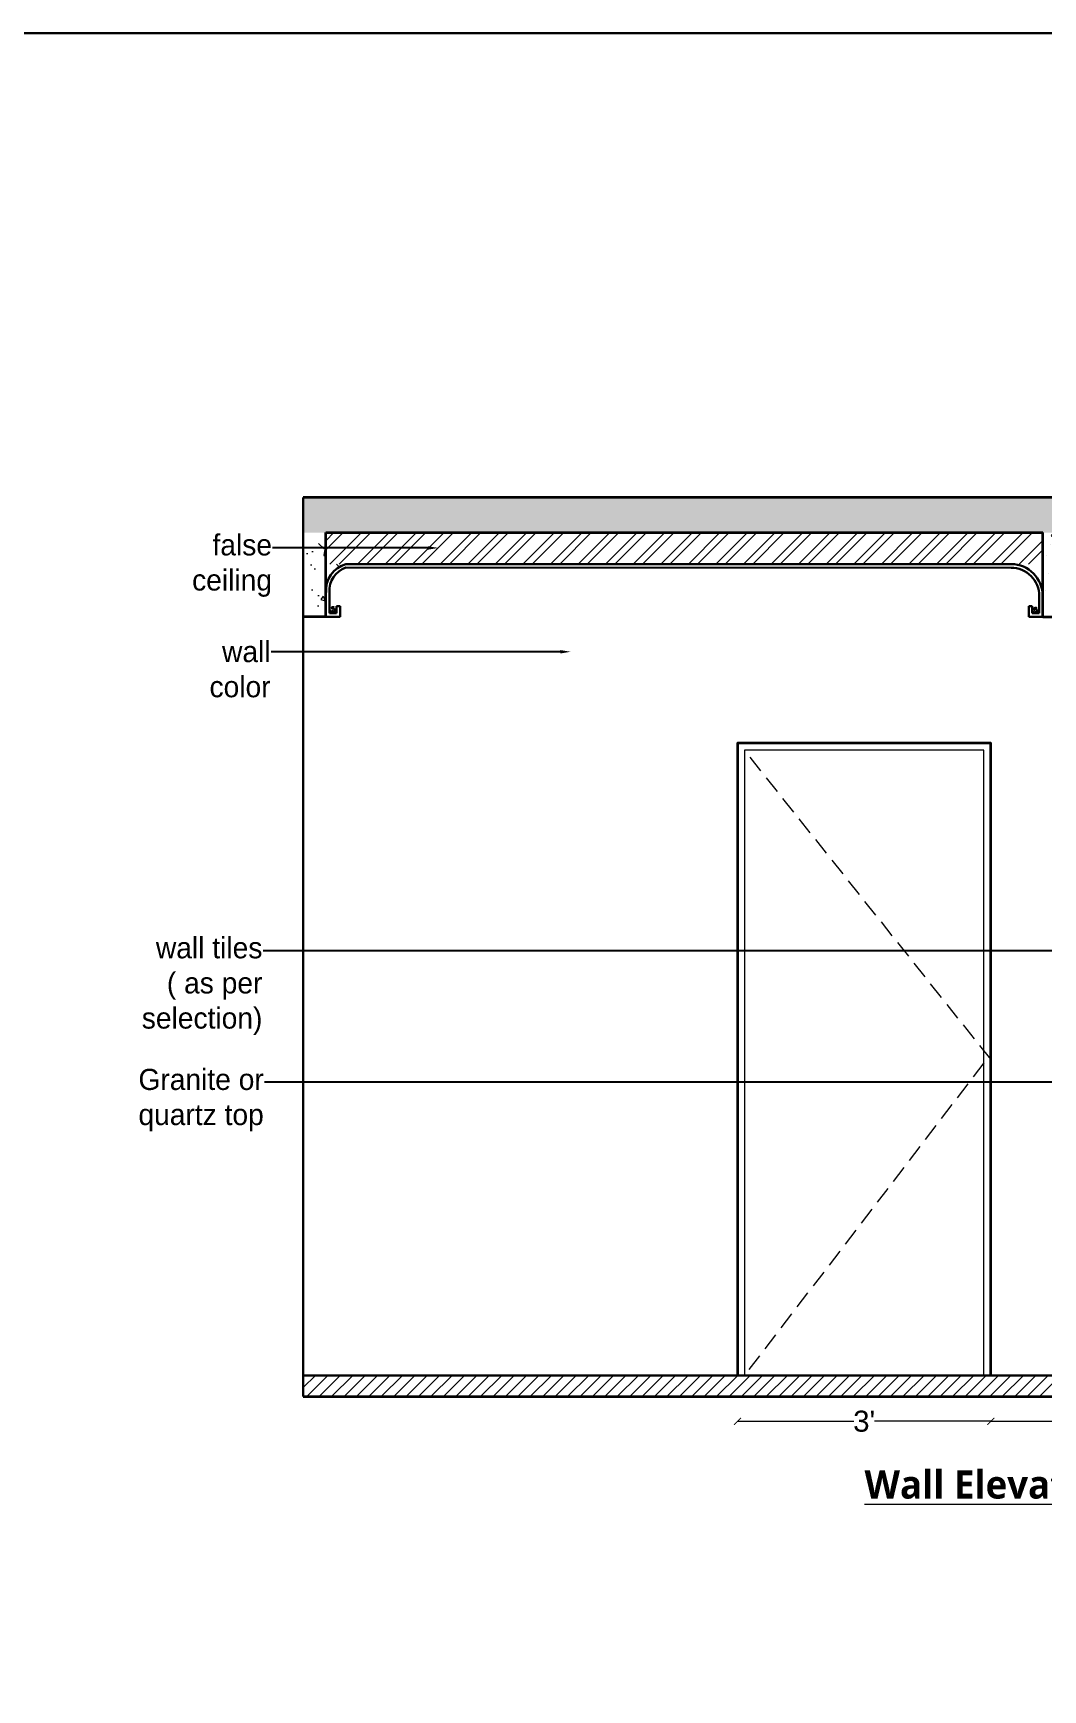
# Model space of a CAD drawing. Header units: inches. Extents: x 3324238 to 135265466, y -1036581 to 20094598.
# Drawn here: x 3354882.6 to 3355026.3, y -519203.4 to -518967.5 of the extents above; entities that cross this region are included whole.
import ezdxf
from ezdxf import colors
from ezdxf.entities.mleader import LeaderData, LeaderLine
from ezdxf.math import Vec2, Vec3

# ---------------------------------------------------------------- set-up
doc = ezdxf.new("R2010")
doc.units = ezdxf.units.IN
doc.header["$MEASUREMENT"] = 0
doc.header["$PDMODE"] = 3
doc.linetypes.add('00 . GROUND FLOOR$0$DASHED', pattern=[0.75, 0.5, -0.25])
for name, color, linetype, lineweight in [('dim05', 1, 'Continuous', 13), ('Flooring', 253, 'Continuous', 30), ('FURNITURE', 32, 'Continuous', 13), ('FURNITURE-1', 251, 'Continuous', 5), ('Labelling', 1, 'Continuous', 25), ('wall', 7, 'Continuous', 30)]:
    doc.layers.add(name, color=color, linetype=linetype, lineweight=lineweight)
doc.layers.add('FALCE CEILING', color=7, linetype='Continuous', lineweight=30, true_color=0xd1009d)
doc.layers.add('hatch', color=253, linetype='Continuous', lineweight=0, transparency=0.4)
doc.layers.add('str coll', color=6, linetype='Continuous')
doc.styles.get("Standard").update_dxf_attribs({"font": 'GOTHIC.TTF'})
doc.styles.add('The Thakors 3 inches', font='arial.ttf', dxfattribs={"height": 3})
doc.dimstyles.new('The Thakors 3 inches', dxfattribs={"dimtxt": 3, "dimasz": 1, "dimexe": 0.17999267578125, "dimexo": 0.0625, "dimgap": 0.089996337890625, "dimtad": 0, "dimzin": 0, "dimdsep": 46, "dimlunit": 4, "dimtxsty": 'The Thakors 3 inches', "dimblk": 'ARCHTICK', "dimcen": 0.089996337890625, "dimclrd": 5, "dimclre": 5, "dimclrt": 1, "dimadec": 0, "dimazin": 0, "dimtfac": 0.79998779296875, "dimtofl": 0, "dimtmove": 1, "dimatfit": 3, "dimfxl": 1, "dimtolj": 1, "dimtzin": 0, "dimlwd": 5, "dimlwe": 13, "dimarcsym": 0})
pattern_1 = [(320, (2912.864094374701, 226.9863982740208), (-0.6275213498259522, -7.172601826007535), [0.75, -8.25]), (265, (2912.864094374701, 226.9863982740208), (7.521921337000118, 1.387513336129999), [0.6, -6.6]), (10.45144445999999, (2912.811800934701, 226.3886814640207), (6.894399909686293, -5.78508846727112), [0.63740192, -7.01142112]), (316.1842, (2914.864094374701, 226.9863982740208), (-1.655192807930767, -10.67241330671572), [1.125, -12.375]), (6.635635489999989, (2914.726161304701, 226.0970308240207), (9.741186007745503, -9.346619456742285), [0.95610342, -10.5171376]), (261.18416399, (2914.864094374701, 226.9863982740208), (9.7411860026999, -9.346619450547733), [0.9, -9.90000001]), (291, (2914.364094374701, 225.9863982740208), (-4.026188906653389, -5.969070521184616), [0.75, -8.25]), (236, (2914.364094374701, 225.9863982740208), (7.25150045046853, -2.433153319215819), [0.6, -6.6]), (341.4514447399999, (2914.028578634701, 225.4889757340208), (3.225311528063537, -8.402223767299711), [0.6374019000000001, -7.01142112]), (307.5, (2912.864094374701, 226.9863982740208), (3.328938538313115, -0.1215985531729072), [0, -6.519999999999994, 0, -6.699999999999995, 0, -6.624999999999995]), (277.5, (2912.864094374701, 226.9863982740208), (3.944117118823602, -2.630695374421486), [0, -3.82, 0, -6.37, 0, -2.525]), (237.5, (2912.864094374701, 229.2163982740207), (-0.2255487173437984, -5.33822436172409), [0, -2.5, 0, -7.8, 0, -10.35]), (227.5, (2912.864094374701, 230.2163982740207), (1.001049823323176, -5.831861693423862), [0, -3.249999999999997, 0, -5.179999999999994, 0, -7.349999999999994])]

# ---------------------------------------------------------------- blocks, each defined once
blk = doc.blocks.new('_ArchTick')
at = {"color": 0, "linetype": 'ByBlock', "const_width": 0.15}
blk.add_lwpolyline([(-0.5, -0.5), (0.5, 0.5)], dxfattribs=at)
blk = doc.blocks.new('*D183')
at = {"layer": 'Defpoints', "color": 0, "lineweight": 30, "ltscale": 4, "transparency": 16777216}
for p in [(3354982.890186976, -519158.6231488102, -0.004477707715569046), (3355018.943263788, -519158.6231488102, -0.004477707715569046), (3354982.890186976, -519165.1621253752)]:
    blk.add_point(p, dxfattribs=at)
at = {"layer": 'dim05', "color": 5, "lineweight": 5, "ltscale": 4, "transparency": 16777216}
for p, q in [((3354982.890186976, -519165.1621253752), (3354999.447465743, -519165.1621253752)), ((3355018.943263788, -519165.1621253752), (3355002.385985021, -519165.1621253752))]:
    blk.add_line(p, q, dxfattribs=at)
at = {"layer": 'dim05', "color": 5, "lineweight": 5, "ltscale": 4, "transparency": 16777216, "rotation": 180}
blk.add_blockref('_ArchTick', (3354982.890186976, -519165.1621253752), dxfattribs=at)
at = {"layer": 'dim05', "color": 5, "lineweight": 5, "ltscale": 4, "transparency": 16777216}
blk.add_blockref('_ArchTick', (3355018.943263788, -519165.1621253752), dxfattribs=at)
at = {"layer": 'dim05', "color": 1, "lineweight": 5, "ltscale": 4, "transparency": 16777216, "insert": (3355000.916725382, -519165.1621253752), "char_height": 3, "attachment_point": 5, "style": 'The Thakors 3 inches'}
blk.add_mtext("\\A1;3'", dxfattribs=at)
blk = doc.blocks.new('*D200')
at = {"layer": 'Defpoints', "color": 0, "lineweight": 30, "ltscale": 4, "transparency": 16777216}
for p in [(3355018.943263788, -519158.6856488102), (3355057.472882107, -519158.6231488104, -0.004477706712350482), (3355057.472882107, -519165.1621253752)]:
    blk.add_point(p, dxfattribs=at)
at = {"layer": 'dim05', "color": 5, "lineweight": 5, "ltscale": 4, "transparency": 16777216}
for p, q in [((3355018.943263788, -519165.1621253752), (3355034.131719175, -519165.1621253752)), ((3355057.472882107, -519165.1621253752), (3355042.284426721, -519165.1621253752))]:
    blk.add_line(p, q, dxfattribs=at)
at = {"layer": 'dim05', "color": 5, "lineweight": 5, "ltscale": 4, "transparency": 16777216, "rotation": 180}
blk.add_blockref('_ArchTick', (3355018.943263788, -519165.1621253752), dxfattribs=at)
at = {"layer": 'dim05', "color": 5, "lineweight": 5, "ltscale": 4, "transparency": 16777216}
blk.add_blockref('_ArchTick', (3355057.472882107, -519165.1621253752), dxfattribs=at)
at = {"layer": 'dim05', "color": 1, "lineweight": 5, "ltscale": 4, "transparency": 16777216, "insert": (3355038.208072948, -519165.1621253752), "char_height": 3, "attachment_point": 5, "style": 'The Thakors 3 inches'}
blk.add_mtext('\\A1;3\'-3"', dxfattribs=at)

msp = doc.modelspace()

# ---------------------------------------------------------------- hatches: boundary and pattern name
at = {"layer": 'FURNITURE-1', "true_color": 0x000000}
h = msp.add_hatch(dxfattribs=at)
h.set_pattern_fill('AR-CONC', color=18, angle=-90.00000000000001)
h.set_pattern_definition(pattern_1)
h.paths.add_polyline_path([(3354921.073790362, -519033.6230050249), (3354921.073790362, -519038.6230768978), (3355123.972881794, -519038.6228984912), (3355123.972875925, -519033.6226481727)])
h = msp.add_hatch(dxfattribs=at)
h.set_pattern_fill('AR-CONC', color=18, angle=-90.00000000000001)
h.set_pattern_definition(pattern_1)
h.paths.add_polyline_path([(3354921.073790362, -519038.5352625158), (3354921.073790362, -519050.6231488102), (3354924.320533265, -519050.6231488102), (3354924.320533265, -519038.5352625158)])
at = {"layer": 'FURNITURE-1', "lineweight": 0}
h = msp.add_hatch(dxfattribs=at)
h.set_pattern_fill('ANSI32', color=6, scale=7.4, angle=180)
h.set_pattern_definition([(225, (3015.53347404208, 226.3278983029886), (1.96222131779267, -1.96222131779267), []), (225, (3014.22532649897, 226.3278983029886), (1.96222131779267, -1.96222131779267), [])])
h.paths.add_polyline_path([(3354924.335861414, -519038.6219927747), (3355026.344847388, -519038.6219927747), (3355026.344847387, -519043.1219927747), (3354924.335861414, -519043.1219927747)])
at = {"layer": 'FURNITURE-1', "true_color": 0x000000}
h = msp.add_hatch(dxfattribs=at)
h.set_pattern_fill('AR-CONC', color=18, angle=-90.00000000000001)
h.set_pattern_definition(pattern_1)
h.paths.add_polyline_path([(3355035.328788124, -519038.6231488101), (3355026.32907921, -519038.6231488101), (3355026.32907921, -519047.6231488102), (3355035.328788124, -519047.6231488102)])
at = {"layer": 'hatch'}
h = msp.add_hatch(dxfattribs=at)
h.set_pattern_fill('ANSI31', color=256, scale=10)
h.set_pattern_definition([(45, (34491.92699893098, -9966.3607563728), (-0.8838834764831844, 0.8838834764831844), [])])
h.paths.add_polyline_path([(3354921.073790362, -519158.6231488102), (3354921.073790362, -519161.6231488101), (3355114.972881794, -519161.6231488102), (3355114.972881794, -519158.6231488102)])

# ---------------------------------------------------------------- linework, layer by layer
at = {"color": 1, "lineweight": 35}
for p, q in [((3355123.972859763, -519033.6231488102, -0.1242425364104258), (3354921.073790362, -519033.6231488102, -0.03888415160997769)), ((3354924.320093237, -519050.6231488102, -0.05048619946248416), (3354924.320093237, -519038.6231488102, -0.05048619946248416)), ((3354924.320093237, -519038.6231488102, -0.05048619946248416), (3355026.32907921, -519038.6231488101, -0.1401569111958753)), ((3355026.32907921, -519050.6231488105), (3355026.32907921, -519038.6231488101, -0.1401569111958884)), ((3354924.320093237, -519050.6231488102, -0.004477706719005666), (3354921.073790362, -519050.6231488102, -0.004477706719005666)), ((3355026.32907921, -519050.6231488105), (3355035.328788124, -519050.6231488105)), ((3354921.073790362, -519161.6231488102, -0.04725078861964278), (3355123.972881793, -519161.6231488102, -0.1088880873143798))]:
    msp.add_line(p, q, dxfattribs=at)
at = {"lineweight": 35, "elevation": -0.004477706719005666}
msp.add_lwpolyline([(3355018.943263788, -519158.6231488102), (3355018.943263788, -519158.6231488102), (3355018.943263788, -519068.6231488102), (3354982.890186976, -519068.6231488102), (3354982.890186976, -519158.6231488102)], dxfattribs=at)
at = {"layer": 'FALCE CEILING', "color": 1, "linetype": '00 . GROUND FLOOR$0$DASHED', "lineweight": 30}
msp.add_circle((3355025.30900384, -519049.7338001769, -0.1097411088928912), 0.2089197255308997, dxfattribs=at)
at = {"layer": 'Flooring', "ltscale": 4}
msp.add_line((3354921.073790362, -519158.6231488102, -0.004477706719005666), (3355114.972881794, -519158.6231488102, -0.004477706719005666), dxfattribs=at)
at = {"layer": 'FURNITURE', "color": 3, "linetype": '00 . GROUND FLOOR$0$DASHED', "lineweight": 30}
for centre in [(3354925.338836964, -519049.6380629661, -0.0002216641396453456), (3355025.30900384, -519049.7338001769, -0.1097411088928912)]:
    msp.add_circle(centre, 0.3890338584333222, dxfattribs=at)
at = {"layer": 'FURNITURE', "color": 1, "linetype": '00 . GROUND FLOOR$0$DASHED', "lineweight": 30}
msp.add_circle((3354925.338836964, -519049.6380629661, -0.0002216641396453456), 0.2089197255308997, dxfattribs=at)
at = {"layer": 'str coll', "lineweight": 5}
msp.add_line((3354925.831262461, -519043.1219351069, -0.1401569101993119), (3354926.212926168, -519043.5262717951, -0.1401569101993119), dxfattribs=at)
at = {"layer": 'wall', "lineweight": 30}
msp.add_line((3354921.073790362, -519161.6231488102, -0.06120262362009155), (3354921.073790362, -519033.6231488102, -0.06120262362009155), dxfattribs=at)
at = {"layer": 'wall', "color": 6, "lineweight": 30, "ltscale": 0.5}
for p, q in [((3354927.166404927, -519043.1219927748, -0.1212563807638806), (3355021.996095419, -519043.1219927748, 0.2078453880444783)), ((3354927.166404927, -519043.6219927748, -0.1212563807638806), (3355021.832418288, -519043.6438213427, 0.0544828693209638)), ((3354924.834356613, -519047.1219927754, 0.09989661851951118), (3354924.823469824, -519050.1219927746, -0.1408209730991986)), ((3355025.83235365, -519047.6104816437, 0.1298976765501025), (3355025.8414708, -519050.1228340351, -0.06806494287233654)), ((3354924.823469824, -519050.1219927748, -0.1408209731207739), (3354925.835861415, -519050.1219927748, -0.1866078017028706)), ((3354925.835861415, -519050.1219927748, -0.2092210024490178), (3354925.835861415, -519049.1219927748, -0.2092210024490178)), ((3354925.835861415, -519049.1219927749, -0.1866078017028706), (3354926.335861415, -519049.1219927748, -0.2092210024490178)), ((3354926.335861415, -519050.6219927748, -0.2092210024490178), (3354926.335861415, -519049.1219927748, -0.2092210024490178)), ((3355024.329079209, -519050.6228340354, -0.1364649722221557), (3355024.329079209, -519049.1228340354, -0.1364649722221557)), ((3355024.829079209, -519049.1228340354, -0.1138517714760086), (3355024.329079209, -519049.1228340354, -0.1364649722221557)), ((3355024.829079209, -519050.1228340353, -0.1364649722221557), (3355024.829079209, -519049.1228340354, -0.1364649722221557)), ((3355025.8414708, -519050.1228340353, -0.06806494289391186), (3355024.829079209, -519050.1228340353, -0.1138517714760086)), ((3354924.335861415, -519050.6219927748, -0.1187681994644292), (3354926.335861415, -519050.6219927748, -0.2092210024490178)), ((3355026.329079209, -519050.6228340354, -0.04601216923756721), (3355024.329079209, -519050.6228340353, -0.1364649722221557))]:
    msp.add_line(p, q, dxfattribs=at)
at = {"layer": 'wall', "color": 252, "linetype": '00 . GROUND FLOOR$0$DASHED', "lineweight": 9, "ltscale": 5, "true_color": 0x939598}
for p, q in [((3355018.943263788, -519113.6231488102, -0.004477706719005666), (3354983.890186976, -519069.6231488102, -0.004477706719005666)), ((3355017.943263788, -519114.1231488102, -0.004477706719005666), (3354983.890186976, -519158.6231488102, -0.004477706719005666))]:
    msp.add_line(p, q, dxfattribs=at)
at = {"layer": 'wall', "lineweight": 9, "elevation": -0.004477706719005666}
msp.add_lwpolyline([(3355017.943263788, -519158.6231488102), (3355017.943263788, -519069.6231488102), (3354983.890186976, -519069.6231488102), (3354983.890186976, -519158.6231488102)], dxfattribs=at)
at = {"layer": 'wall', "color": 6, "lineweight": 30, "ltscale": 0.5}
for centre, radius, start, end in [((3354928.182771602, -519046.8455737528, -0.1212563807637708), 3.85980006182401, 105.2672142321575, 184.6834259750306), ((3354928.230747441, -519046.8580850128, 0.09989661851951118), 3.406628533026717, 108.2059040565968, 184.4430927021652)]:
    msp.add_arc(centre, radius, start, end, dxfattribs=at)
at = {"layer": 'wall', "color": 6, "lineweight": 30, "ltscale": 0.5, "extrusion": (0.0008788728639498496, 0.01989464204354179, 0.999801695737934)}
for centre, radius, start, end in [((-3374660.126032343, 370400.217219031, -7377.331522714102), 4.533829438932426, 182.6575533626091, 272.0670764051673), ((-3374660.162593785, 370400.2048755345, -7377.495380264344), 4, 182.4774186984535, 272.5299754135719)]:
    msp.add_arc(centre, radius, start, end, dxfattribs=at)

# ---------------------------------------------------------------- texts
at = {"layer": 'dim05', "lineweight": 5, "ltscale": 4, "insert": (3355000.972272848, -519176.2163834109), "char_height": 4, "width": 108.8607521085103, "attachment_point": 7, "bg_fill": 2}
msp.add_mtext('{\\fMalgun Gothic|b1|i0|c0|p34;\\L\\C1;Wall Elevation - A}', dxfattribs=at)

# ---------------------------------------------------------------- dimensions: what is measured, and where the dimension line sits
at = {"layer": 'dim05', "lineweight": 5, "ltscale": 4}
for base, p1, p2, picture, middle in [((3354982.890186976, -519165.1621253752), (3355018.943263788, -519158.6231488102, -0.004477706719005666), (3354982.890186976, -519158.6231488102, -0.004477706719005666), '*D183', (3355000.916725382, -519165.1621253752)), ((3355057.472882107, -519165.1621253752), (3355018.943263788, -519158.6856488102), (3355057.472882107, -519158.6231488104, -0.004477706712350482), '*D200', (3355038.208072948, -519165.1621253752))]:
    dim = msp.add_linear_dim(base=base, p1=p1, p2=p2, dimstyle='The Thakors 3 inches', override={"dimtxt": 32, "dimdec": 0, "dimse1": 1, "dimse2": 1}, dxfattribs=at)
    dim.commit()
    dim.dimension.update_dxf_attribs({"geometry": picture, "text_midpoint": middle})

# ---------------------------------------------------------------- leaders
at = {"layer": 'Labelling', "lineweight": 5}
ml = msp.add_multileader_mtext('Standard', dxfattribs=at)
ml.set_content('false \\Pceiling', color=256)
ml.set_leader_properties()
ml.build(insert=Vec2(0, 0))
ml.multileader.update_dxf_attribs({"arrow_head_size": 1.5})
ctx = ml.context
ctx.base_point, ctx.char_height, ctx.arrow_head_size, ctx.landing_gap_size, ctx.plane_origin = Vec3(3354903.773925628, -519040.8186400374), 3, 1.5, 0.09, Vec3(3355096.029093026, -519040.8187148571)
ctx.text_align_type = 2
notes = []
notes.append((ctx, [(1, (1, 1, 0), (3354928.373602741, -519040.8186400374), (-1, 0), 11.64469410805032, [(0, [(3354940.335085869, -519040.8187148571)], 0, [])])]))
ctx.mtext.insert, ctx.mtext.alignment, ctx.mtext.flow_direction = Vec3(3354916.638908633, -519038.884241669), 3, 5
ml = msp.add_multileader_mtext('Standard', dxfattribs=at)
ml.set_content('wall \\Pcolor', color=256)
ml.set_leader_properties()
ml.build(insert=Vec2(0, 0))
ml.multileader.update_dxf_attribs({"arrow_head_size": 1.5})
ctx = ml.context
ctx.base_point, ctx.char_height, ctx.arrow_head_size, ctx.landing_gap_size, ctx.plane_origin = Vec3(3354906.223673929, -519055.6041637072, -0.07760748678896032), 3, 1.5, 0.09, Vec3(3355107.936920634, -519055.6042524384, -0.07760748678896032)
ctx.text_align_type = 2
notes.append((ctx, [(1, (1, 1, 0), (3354918.663671524, -519055.6041637072, -0.07760748678896032), (-1, 0), 2.134232808835805, [(0, [(3354959.157595456, -519055.6042524384, -0.07760748678896032)], 0, [])])]))
ctx.mtext.insert, ctx.mtext.alignment, ctx.mtext.flow_direction = Vec3(3354916.439438715, -519054.0756117018, -0.07760748678896032), 3, 5
ml = msp.add_multileader_mtext('Standard', dxfattribs=at)
ml.set_content('wall tiles\\P ( as per \\Pselection)', color=256)
ml.set_leader_properties()
ml.build(insert=Vec2(0, 0))
ml.multileader.update_dxf_attribs({"arrow_head_size": 1.5})
ctx = ml.context
ctx.base_point, ctx.char_height, ctx.arrow_head_size, ctx.landing_gap_size, ctx.plane_origin = Vec3(3354896.171747433, -519098.1813151808), 3, 1.5, 0.09, Vec3(3355080.711487194, -519098.1813151808)
ctx.text_align_type = 2
notes.append((ctx, [(1, (1, 1, 0), (3354924.119363511, -519098.1813151808), (-1, 0), 8.756059313658625, [(0, [(3355088.384501263, -519098.1813151808)], 0, [])])]))
ctx.mtext.insert, ctx.mtext.alignment, ctx.mtext.flow_direction = Vec3(3354915.273304197, -519096.2469168123), 3, 5
ml = msp.add_multileader_mtext('Standard', dxfattribs=at)
ml.set_content('Granite or \\Pquartz top', color=256)
ml.set_leader_properties()
ml.build(insert=Vec2(0, 0))
ml.multileader.update_dxf_attribs({"arrow_head_size": 1.5})
ctx = ml.context
ctx.base_point, ctx.char_height, ctx.arrow_head_size, ctx.landing_gap_size, ctx.plane_origin = Vec3(3354894.966494036, -519116.8913874142, -0.1035989960280423), 3, 1.5, 0.09, Vec3(3355092.502923255, -519117.4914264365, -0.1035989960280423)
ctx.text_align_type = 2
notes.append((ctx, [(1, (1, 1, 0), (3355097.75195542, -519116.8913874142, -0.1035989960280423), (-1, 0), 182.1948563531041, [(0, [(3355105.338850744, -519126.6095819626, -0.1035989960280423)], 0, [])])]))
ctx.mtext.insert, ctx.mtext.alignment, ctx.mtext.flow_direction = Vec3(3354915.467099066, -519114.9855410512, -0.1035989960280423), 3, 5
for ctx, leaders in notes:
    for number, flags, end, landing, length, lines in leaders:
        leader = LeaderData()
        leader.index, (leader.has_last_leader_line, leader.has_dogleg_vector, leader.attachment_direction) = number, flags
        leader.last_leader_point, leader.dogleg_vector, leader.dogleg_length = Vec3(end), Vec3(landing), length
        for number, points, colour, breaks in lines:
            line = LeaderLine()
            line.index, line.vertices, line.color, line.breaks = number, Vec3.list(points), colors.encode_raw_color(colour), breaks
            leader.lines.append(line)
        ctx.leaders.append(leader)

# ---------------------------------------------------------------- next in the draw order: linework, layer by layer
at = {"layer": 'str coll', "color": 5, "lineweight": 30}
msp.add_lwpolyline([(3354439.625761389, -518967.5266108066), (3355710.482518904, -518967.5266108066), (3355710.482518904, -519434.8408051636), (3354439.625761389, -519434.8408051636)], close=True, dxfattribs=at)

doc.saveas('drawing.dxf')
